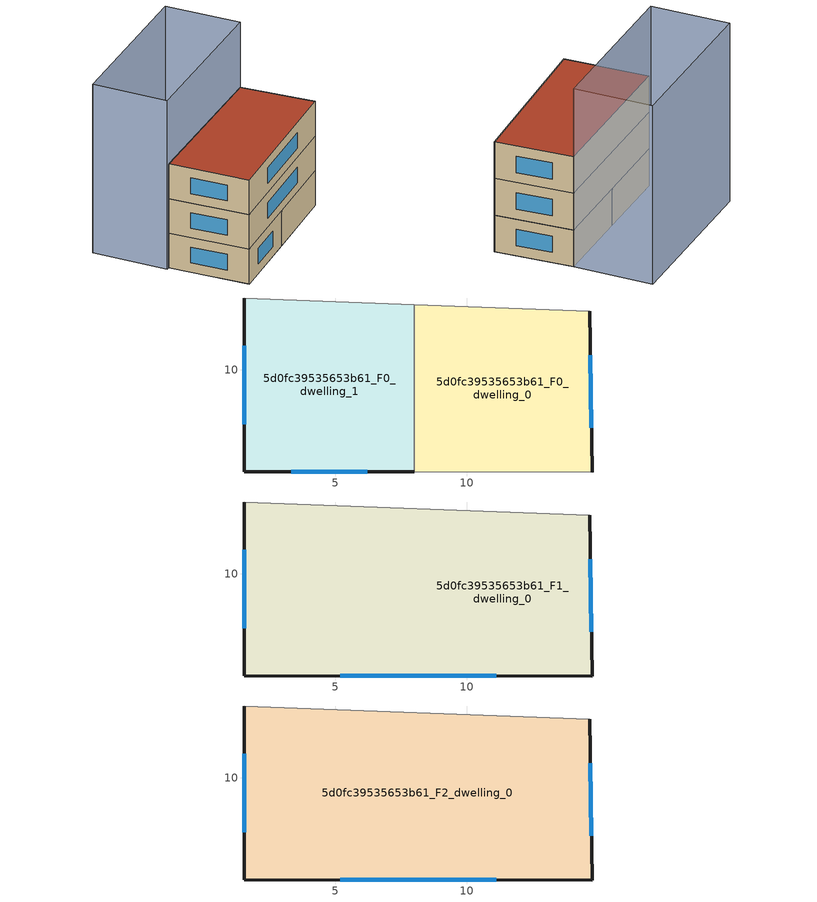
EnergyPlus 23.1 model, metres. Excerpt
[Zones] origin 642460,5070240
5d0fc39535653b61_F0_dwelling_0
 floor ground (EU_floor_Construction): 14.76,6.12 14.66,12.23 8,12.49 8,6.13 z0
 wall outside (EU_wall_Construction): 14.66,12.23 14.76,6.12 z0:3
 wall adiabatic (EU_wall_Construction): 8,12.49 14.66,12.23 / 14.76,6.12 8,6.13 z0:3
 wall to 5d0fc39535653b61_F0_dwelling_1 (EU_wall_Construction): 8,6.13 8,12.49 z0:3
 window (EU_Window_Construction): 14.69,10.55 14.73,7.8 z0.83:2.17
5d0fc39535653b61_F0_dwelling_1
 floor ground (EU_floor_Construction): 8,6.13 8,12.49 1.55,12.73 1.55,6.13 z0
 wall outside (EU_wall_Construction): 8,6.13 1.55,6.13 1.55,12.73 z0:3
 wall adiabatic (EU_wall_Construction): 1.55,12.73 8,12.49 z0:3
 window (EU_Window_Construction): 6.22,6.13 3.32,6.13 / 1.55,7.95 1.55,10.91 z0.83:2.17
5d0fc39535653b61_F1_dwelling_0
 floor to 5d0fc39535653b61_F0_dwelling_0 (EU_floor_Construction): 14.76,6.12 14.66,12.23 8,12.48 8,6.13 z3
 floor to 5d0fc39535653b61_F0_dwelling_1 (EU_floor_Construction): 8,6.13 8,12.48 1.55,12.73 1.55,6.13 z3
 wall outside (EU_wall_Construction): 14.66,12.23 14.76,6.12 1.55,6.13 1.55,12.73 z3:6
 wall adiabatic (EU_wall_Construction): 1.55,12.73 14.66,12.23 z3:6
 window (EU_Window_Construction): 14.69,10.55 14.73,7.8 / 11.12,6.13 5.18,6.13 / 1.55,7.95 1.55,10.91 z3.83:5.17
5d0fc39535653b61_F2_dwelling_0
 floor to 5d0fc39535653b61_F1_dwelling_0 (EU_floor_Construction): 14.76,6.12 14.66,12.23 1.55,12.73 1.55,6.13 z6
 wall outside (EU_wall_Construction): 14.66,12.23 14.76,6.12 1.55,6.13 1.55,12.73 z6:9
 wall adiabatic (EU_wall_Construction): 1.55,12.73 14.66,12.23 z6:9
 window (EU_Window_Construction): 14.69,10.55 14.73,7.8 / 11.12,6.13 5.18,6.13 / 1.55,7.95 1.55,10.91 z6.83:8.17
 roof outside (EU_roof_Construction): 14.66,12.23 14.76,6.12 1.55,6.13 1.55,12.73 z9
shading: 14.66,12.23 1.31,12.74 / 1.31,12.74 1.55,18.94 / 1.55,18.94 14.9,18.42 / 14.9,18.42 14.66,12.23 z0:14.6
[Building]
EU S2 Campaign: North Axis=0; Terrain=City; Solar Distribution=FullExterior
[Site:Location]
Lyon-Bron: Latitude=45.75; Longitude=5; Time Zone=1; Elevation=198
[SizingPeriod:WeatherFileDays]
AnnualSizingPeriod: Begin Month=1; Begin Day of Month=1; End Month=12; End Day of Month=31; Day of Week for Start Day=Monday; Use Weather File Daylight Saving Period=No; Use Weather File Rain and Snow Indicators=No
[MATERIAL]
EU_InternalMass_Material: Roughness=MediumRough; Thickness=0.1; Conductivity=1; Density=1800; Specific Heat=900; Thermal Absorptance=0.9; Solar Absorptance=0.7; Visible Absorptance=0.7
[MATERIAL:NOMASS] Roughness=MediumRough; Thermal Absorptance=0.9; Solar Absorptance=0.7; Visible Absorptance=0.7
Name | Thermal Resistance
EU_wall_NoMass | 0.87146
EU_roof_NoMass | 0.842276
EU_floor_NoMass | 0.496999
[WINDOWMATERIAL:SIMPLEGLAZINGSYSTEM]
EU_Window_SimpleGlazing: UFactor=2.2525; Solar Heat Gain Coefficient=0.76; Visible Transmittance=0.76
[CONSTRUCTION]
EU_wall_Construction: EU_wall_NoMass
EU_roof_Construction: EU_roof_NoMass
EU_floor_Construction: EU_floor_NoMass
EU_InternalMass_Construction: EU_InternalMass_Material
EU_Window_Construction: EU_Window_SimpleGlazing
[ZONE] Type=1; Multiplier=1; Ceiling Height=autocalculate; Floor Area=autocalculate; Part of Total Floor Area=Yes
Name | Volume
5d0fc39535653b61_F0_dwelling_0 | 125.421
5d0fc39535653b61_F1_dwelling_0 | 250.83
5d0fc39535653b61_F2_dwelling_0 | 250.829
5d0fc39535653b61_F0_dwelling_1 | 125.418
[INTERNALMASS] Construction=EU_InternalMass_Construction
Name | Zone or ZoneList | Surface Area
5d0fc39535653b61_F0_dwelling_0_EU_InternalMass | 5d0fc39535653b61_F0_dwelling_0 | 41.8073
5d0fc39535653b61_F0_dwelling_1_EU_InternalMass | 5d0fc39535653b61_F0_dwelling_1 | 41.8059
5d0fc39535653b61_F1_dwelling_0_EU_InternalMass | 5d0fc39535653b61_F1_dwelling_0 | 83.6097
5d0fc39535653b61_F2_dwelling_0_EU_InternalMass | 5d0fc39535653b61_F2_dwelling_0 | 83.6097
[OTHEREQUIPMENT] Fuel Type=Electricity; Design Level Calculation Method=Watts/Area; Power per Zone Floor Area=1; Fraction Latent=0; Fraction Radiant=0; Fraction Lost=0; Carbon Dioxide Generation Rate=0; EndUse Subcategory=EU_Step8_InternalGains
Name | Zone or ZoneList or Space or SpaceList | Schedule
EU_Step8_InternalGain_5d0fc39535653b61_F0_dwelling_0_f000 | 5d0fc39535653b61_F0_dwelling_0 | EU_Step8_GainSchedule_5d0fc39535653b61_F0_dwelling_0_f000
EU_Step8_InternalGain_5d0fc39535653b61_F0_dwelling_1_f000 | 5d0fc39535653b61_F0_dwelling_1 | EU_Step8_GainSchedule_5d0fc39535653b61_F0_dwelling_1_f000
EU_Step8_InternalGain_5d0fc39535653b61_F1_dwelling_0_f000 | 5d0fc39535653b61_F1_dwelling_0 | EU_Step8_GainSchedule_5d0fc39535653b61_F1_dwelling_0_f000
EU_Step8_InternalGain_5d0fc39535653b61_F2_dwelling_0_f000 | 5d0fc39535653b61_F2_dwelling_0 | EU_Step8_GainSchedule_5d0fc39535653b61_F2_dwelling_0_f000
[ZONEVENTILATION:DESIGNFLOWRATE] Schedule=EU_AlwaysOn; Design Flow Rate Calculation Method=AirChanges/Hour; Air Changes per Hour=0.425; Ventilation Type=Natural; Fan Pressure Rise=0; Fan Total Efficiency=1; Constant Term Coefficient=1; Temperature Term Coefficient=0; Velocity Term Coefficient=0; Velocity Squared Term Coefficient=0; Minimum Indoor Temperature=-100; Maximum Indoor Temperature=100; Delta Temperature=-100; Minimum Outdoor Temperature=-100; Maximum Outdoor Temperature=100; Maximum Wind Speed=40
Name | Zone or ZoneList or Space or SpaceList
EU_ConstantAir_5d0fc39535653b61_F0_dwelling_0 | 5d0fc39535653b61_F0_dwelling_0
EU_ConstantAir_5d0fc39535653b61_F0_dwelling_1 | 5d0fc39535653b61_F0_dwelling_1
EU_ConstantAir_5d0fc39535653b61_F1_dwelling_0 | 5d0fc39535653b61_F1_dwelling_0
EU_ConstantAir_5d0fc39535653b61_F2_dwelling_0 | 5d0fc39535653b61_F2_dwelling_0
[HVACTEMPLATE:THERMOSTAT] Constant Heating Setpoint=20; Constant Cooling Setpoint=50
EU_HeatOnly_5d0fc39535653b61_F0_dwelling_0; EU_HeatOnly_5d0fc39535653b61_F0_dwelling_1; EU_HeatOnly_5d0fc39535653b61_F1_dwelling_0; EU_HeatOnly_5d0fc39535653b61_F2_dwelling_0
[HVACTEMPLATE:ZONE:IDEALLOADSAIRSYSTEM] System Availability Schedule=EU_AlwaysOn; Maximum Heating Supply Air Temperature=50; Minimum Cooling Supply Air Temperature=13; Maximum Heating Supply Air Humidity Ratio=0.0156; Minimum Cooling Supply Air Humidity Ratio=0.0077; Heating Limit=NoLimit; Cooling Limit=NoLimit; Heating Availability Schedule=EU_AlwaysOn; Cooling Availability Schedule=EU_CoolingOff; Dehumidification Control Type=ConstantSensibleHeatRatio; Cooling Sensible Heat Ratio=0.7; Dehumidification Setpoint=60; Humidification Control Type=None; Humidification Setpoint=30; Outdoor Air Method=None; Outdoor Air Flow Rate per Person=0.00944; Outdoor Air Flow Rate per Zone Floor Area=0; Outdoor Air Flow Rate per Zone=0; Demand Controlled Ventilation Type=None; Outdoor Air Economizer Type=NoEconomizer; Heat Recovery Type=None; Sensible Heat Recovery Effectiveness=0.7; Latent Heat Recovery Effectiveness=0.65
Name | Template Thermostat
5d0fc39535653b61_F0_dwelling_0 | EU_HeatOnly_5d0fc39535653b61_F0_dwelling_0
5d0fc39535653b61_F0_dwelling_1 | EU_HeatOnly_5d0fc39535653b61_F0_dwelling_1
5d0fc39535653b61_F1_dwelling_0 | EU_HeatOnly_5d0fc39535653b61_F1_dwelling_0
5d0fc39535653b61_F2_dwelling_0 | EU_HeatOnly_5d0fc39535653b61_F2_dwelling_0
[SIZING:ZONE] Zone Cooling Design Supply Air Temperature Input Method=SupplyAirTemperature; Zone Cooling Design Supply Air Temperature=13; Zone Heating Design Supply Air Temperature Input Method=SupplyAirTemperature; Zone Heating Design Supply Air Temperature=50; Zone Cooling Design Supply Air Humidity Ratio=0.008; Zone Heating Design Supply Air Humidity Ratio=0.008; Cooling Design Air Flow Method=DesignDay; Cooling Design Air Flow Rate=0; Cooling Minimum Air Flow per Zone Floor Area=0.000762; Cooling Minimum Air Flow=0; Cooling Minimum Air Flow Fraction=0.2; Heating Design Air Flow Method=DesignDay; Heating Design Air Flow Rate=0; Heating Maximum Air Flow per Zone Floor Area=0.002032; Heating Maximum Air Flow=0.141576; Heating Maximum Air Flow Fraction=0.3; Account for Dedicated Outdoor Air System=No; Dedicated Outdoor Air System Control Strategy=NeutralSupplyAir; Dedicated Outdoor Air Low Setpoint Temperature for Design=autosize; Dedicated Outdoor Air High Setpoint Temperature for Design=autosize; Zone Load Sizing Method=Sensible Load Only No Latent Load; Zone Latent Cooling Design Supply Air Humidity Ratio Input Method=HumidityRatioDifference; Zone Cooling Design Supply Air Humidity Ratio Difference=0.005; Zone Latent Heating Design Supply Air Humidity Ratio Input Method=HumidityRatioDifference; Zone Humidification Design Supply Air Humidity Ratio Difference=0.005
5d0fc39535653b61_F0_dwelling_0; 5d0fc39535653b61_F0_dwelling_1; 5d0fc39535653b61_F1_dwelling_0; 5d0fc39535653b61_F2_dwelling_0
[SCHEDULE:CONSTANT]
Name | Hourly Value
EU_AlwaysOn | 1
EU_CoolingOff | 0
[SCHEDULE:FILE] Column Number=1; Rows to Skip at Top=0; Number of Hours of Data=8760; Column Separator=Comma; Interpolate to Timestep=No; Minutes per Item=60; Adjust Schedule for Daylight Savings=Yes
Name | File
EU_Step8_GainSchedule_5d0fc39535653b61_F0_dwelling_0_f000 | ../../schedules/5d0fc39535653b61/5d0fc39535653b61_F0_dwelling_0_f000_gain.csv
EU_Step8_GainSchedule_5d0fc39535653b61_F0_dwelling_1_f000 | ../../schedules/5d0fc39535653b61/5d0fc39535653b61_F0_dwelling_1_f000_gain.csv
EU_Step8_GainSchedule_5d0fc39535653b61_F1_dwelling_0_f000 | ../../schedules/5d0fc39535653b61/5d0fc39535653b61_F1_dwelling_0_f000_gain.csv
EU_Step8_GainSchedule_5d0fc39535653b61_F2_dwelling_0_f000 | ../../schedules/5d0fc39535653b61/5d0fc39535653b61_F2_dwelling_0_f000_gain.csv
